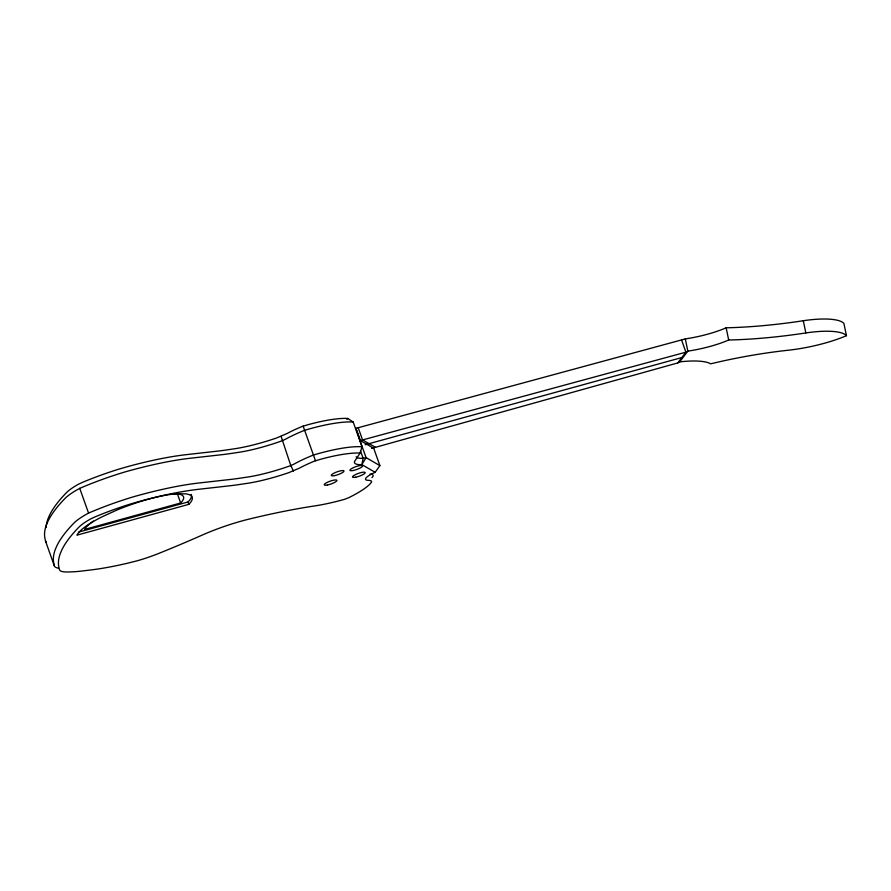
<?xml version="1.0" encoding="UTF-8"?>
<svg xmlns="http://www.w3.org/2000/svg" width="891" height="891" viewBox="0 0 891 891"><rect width="100%" height="100%" fill="white"/><g stroke="black" fill="none" stroke-linecap="round" stroke-linejoin="round"><path stroke-width="1.34" d="M360.51 440.655L355.854 428.148L359.908 440.31L373.719 448.296L379.889 465.614L375.144 472.297L361.857 464.612L360.632 464.656A33.401 7.34 -19.6 0 1 354.484 461.56L360.087 453.085L362.013 446.792L353.204 422.056L347.746 418.447L345.986 418.38A70.255 15.448 -19.6 0 0 307.195 424.929L302.16 426.477A43.481 9.556 -19.6 0 0 287.18 433.46L276.344 438.071A71.102 15.637 -19.6 0 1 233.798 448.886L227.016 449.888A154.21 33.903 -19.6 0 1 217.727 451.113L187.645 454.499A147.316 32.388 -19.6 0 0 129.284 466.16L119.249 469.022A90.604 19.925 -19.6 0 0 82.651 482.287L78.564 484.158A46.867 10.302 -19.6 0 0 66.413 492.701A368.061 80.914 -19.6 0 0 49.35 515.622L47.914 519.03A368.506 81.014 -19.6 0 0 46.12 527.494M371.558 448.418L677.761 362.938L685.903 352.179L687.841 351.132A50.832 13.254 -11.7 0 0 728.693 340.006A205.721 53.649 -11.7 0 0 800.363 333.769L805.832 332.944A49.996 13.042 -11.7 0 1 846.45 335.684L843.911 323.478A49.996 13.042 -11.7 0 0 803.292 320.727L797.824 321.562A205.721 53.649 -11.7 0 1 726.154 327.799A50.832 13.254 -11.7 0 1 685.302 338.914L355.554 428.437M677.761 362.938L679.699 361.891L687.841 351.132L685.302 338.914M346.844 419.349L347.746 418.447M375.144 472.297L373.808 472.943A16.294 3.586 -19.6 0 0 366.981 480.238L368.974 480.372A18.811 4.132 -19.6 0 1 371.569 482.02L370.545 483.423A54.574 11.995 -19.6 0 1 348.559 497.768L344.617 499.305A84.122 18.499 -19.6 0 1 314.824 505.899A283.06 62.225 -19.6 0 0 249.38 519.019A67.226 14.779 -19.6 0 0 205.342 533.72L201.6 535.346A325.56 71.57 -19.6 0 1 159.044 553.311A49.072 10.792 -19.6 0 1 137.002 560.851L127.513 563.223A140.154 30.817 -19.6 0 1 92.386 569.772L84.367 570.73A107.043 23.534 -19.6 0 1 68.106 571.966L66.212 571.989A40.117 8.821 -19.6 0 1 59.374 569.505L59.296 568.748A368.506 81.014 -19.6 0 1 60.243 553.667L61.679 550.248A368.061 80.914 -19.6 0 1 78.742 527.338A46.867 10.302 -19.6 0 1 90.893 518.796L94.981 516.914A90.604 19.925 -19.6 0 1 131.59 503.66L141.613 500.798A147.316 32.388 -19.6 0 1 199.985 489.137L230.056 485.751A154.21 33.903 -19.6 0 0 239.345 484.526L246.139 483.512A71.102 15.637 -19.6 0 0 288.673 472.698L299.51 468.098A43.481 9.556 -19.6 0 1 314.49 461.115L319.535 459.567A70.255 15.448 -19.6 0 1 358.316 453.007L360.087 453.085M365.143 444.743L681.827 357.558M174.079 493.959L177.91 493.97A52.625 11.572 -19.6 0 1 180.65 502.992L84.712 529.41A52.625 11.572 -19.6 0 1 93.421 521.068M78.764 532.05L187.99 501.978A61.368 13.488 -19.6 0 0 191.153 494.36M188.836 504.351L76.949 535.157A61.368 13.488 -19.6 0 1 101.93 516.88L116.454 510.242A61.368 13.488 -19.6 0 1 176.151 493.803L185.629 493.837A61.368 13.488 -19.6 0 1 188.836 504.351L187.99 501.978M360.098 440.611L685.903 352.179L681.548 339.95M375.523 447.315L362.559 439.942L358.204 427.713M379.889 465.614L366.067 457.629L359.908 440.31M293.44 471.038L290.811 465.581L281.111 436.401M303.129 426.087L315.47 460.725M360.465 450.846L363.116 458.275L361.857 464.612L366.067 457.629L363.116 458.275A29.882 6.571 -19.6 0 1 356.122 456.749M176.953 492.589L180.65 502.992M353.204 422.056A73.764 16.216 -19.6 0 0 304.811 430.23A46.989 10.336 -19.6 0 0 285.432 439.252L282.001 440.833A67.638 14.869 -19.6 0 1 237.574 452.505L233.954 453.029A150.924 33.179 -19.6 0 1 221.692 454.711L191.665 458.085A150.824 33.156 -19.6 0 0 125.208 471.874A94.123 20.693 -19.6 0 0 79.744 488.346L88.554 513.082A50.364 11.071 -19.6 0 0 73.853 523.162A371.603 81.694 -19.6 0 0 56.634 546.306L55.186 549.747A371.603 81.694 -19.6 0 0 54.228 564.95A43.637 9.589 -19.6 0 0 58.438 568.168M45.486 540.982L54.295 565.718M803.292 320.727L805.832 332.944M726.154 327.799L728.693 340.006M846.45 335.684A62.593 16.328 -11.7 0 1 787.989 350.263A167.33 43.637 -11.7 0 0 710.695 363.818A46.622 12.162 -11.7 0 0 679.699 361.891M370.043 474.034A22.32 4.912 -19.6 0 1 372.995 476.384A58.093 12.775 -19.6 0 1 371.948 477.654M88.554 513.082A94.123 20.693 -19.6 0 1 134.018 496.621A150.824 33.156 -19.6 0 1 200.475 482.822L230.502 479.447A150.924 33.179 -19.6 0 0 242.764 477.765L246.384 477.242A67.638 14.869 -19.6 0 0 290.811 465.581L294.242 463.988A46.989 10.336 -19.6 0 1 313.61 454.967A73.764 16.216 -19.6 0 1 362.013 446.792M79.744 488.346A50.364 11.071 -19.6 0 0 65.043 498.425A371.603 81.694 -19.6 0 0 47.824 521.558L46.377 525.011A371.603 81.694 -19.6 0 0 45.419 540.213A43.637 9.589 -19.6 0 0 46.399 542.251M353.181 470.493A6.727 1.481 -19.6 0 0 362.626 465.915A6.727 1.481 -19.6 0 0 352.992 467.842A6.727 1.481 -19.6 0 0 353.181 470.493M334.57 475.616A6.727 1.481 -19.6 0 0 344.015 471.038A6.727 1.481 -19.6 0 0 334.381 472.965A6.727 1.481 -19.6 0 0 334.57 475.616M355.754 477.208A6.727 1.481 -19.6 0 0 365.199 472.631A6.727 1.481 -19.6 0 0 355.565 474.558A6.727 1.481 -19.6 0 0 355.754 477.208M327.487 484.994A6.727 1.481 -19.6 0 0 336.932 480.416A6.727 1.481 -19.6 0 0 327.298 482.343A6.727 1.481 -19.6 0 0 327.487 484.994"/></g></svg>
